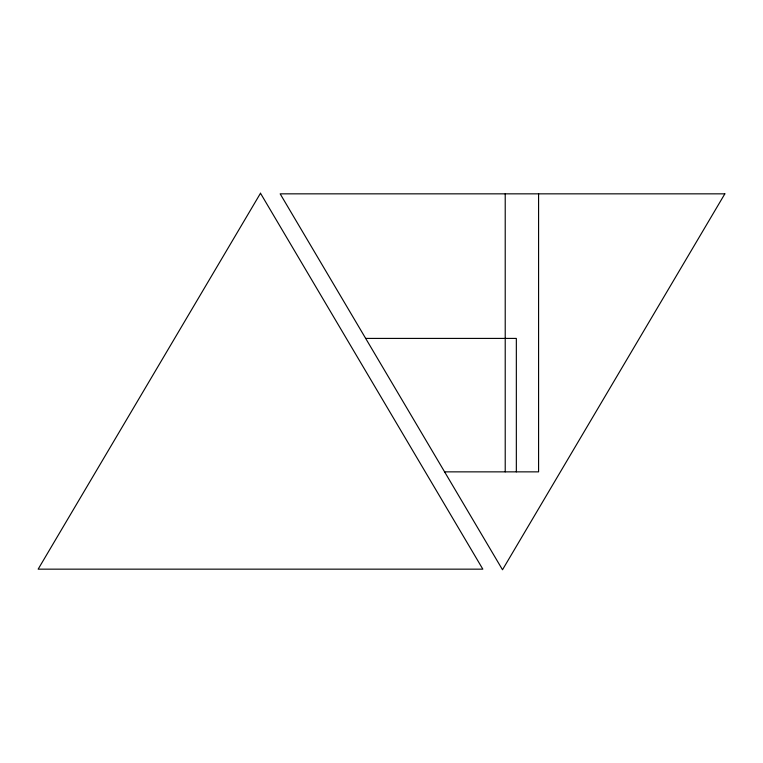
<?xml version="1.0" encoding="UTF-8"?>
<svg xmlns="http://www.w3.org/2000/svg" width="763" height="763" viewBox="0 0 763 763"><rect width="100%" height="100%" fill="white"/><g stroke="black" fill="none" stroke-linecap="round" stroke-linejoin="round"><path stroke-width="1.14" d="M365.668 338.41L516.341 338.41L516.341 471.858M444.6 471.858L538.583 471.858L538.583 193.84M505.22 193.84L505.22 471.858M260.498 193.239L38.15 569.16L482.836 569.16L260.498 193.239M724.85 193.84L502.502 569.761L280.164 193.84L724.85 193.84"/></g></svg>
